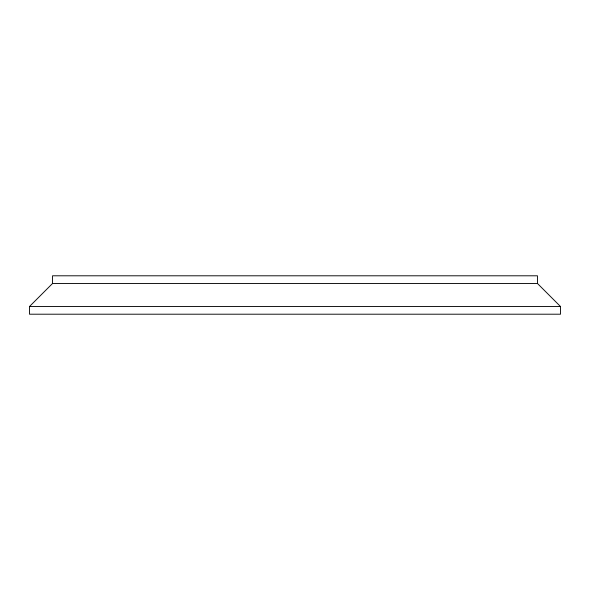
<?xml version="1.0" encoding="UTF-8"?>
<svg xmlns="http://www.w3.org/2000/svg" width="590" height="590" viewBox="0 0 590 590"><rect width="100%" height="100%" fill="white"/><g stroke="black" fill="none" stroke-linecap="round" stroke-linejoin="round"><path stroke-width="0.89" d="M29.5 306.52L52.539 283.48L537.461 283.48L560.5 306.52L560.5 314.205L29.5 314.205L29.5 306.52L560.5 306.52M537.461 283.48L537.461 275.796L52.539 275.796L52.539 283.48"/></g></svg>
